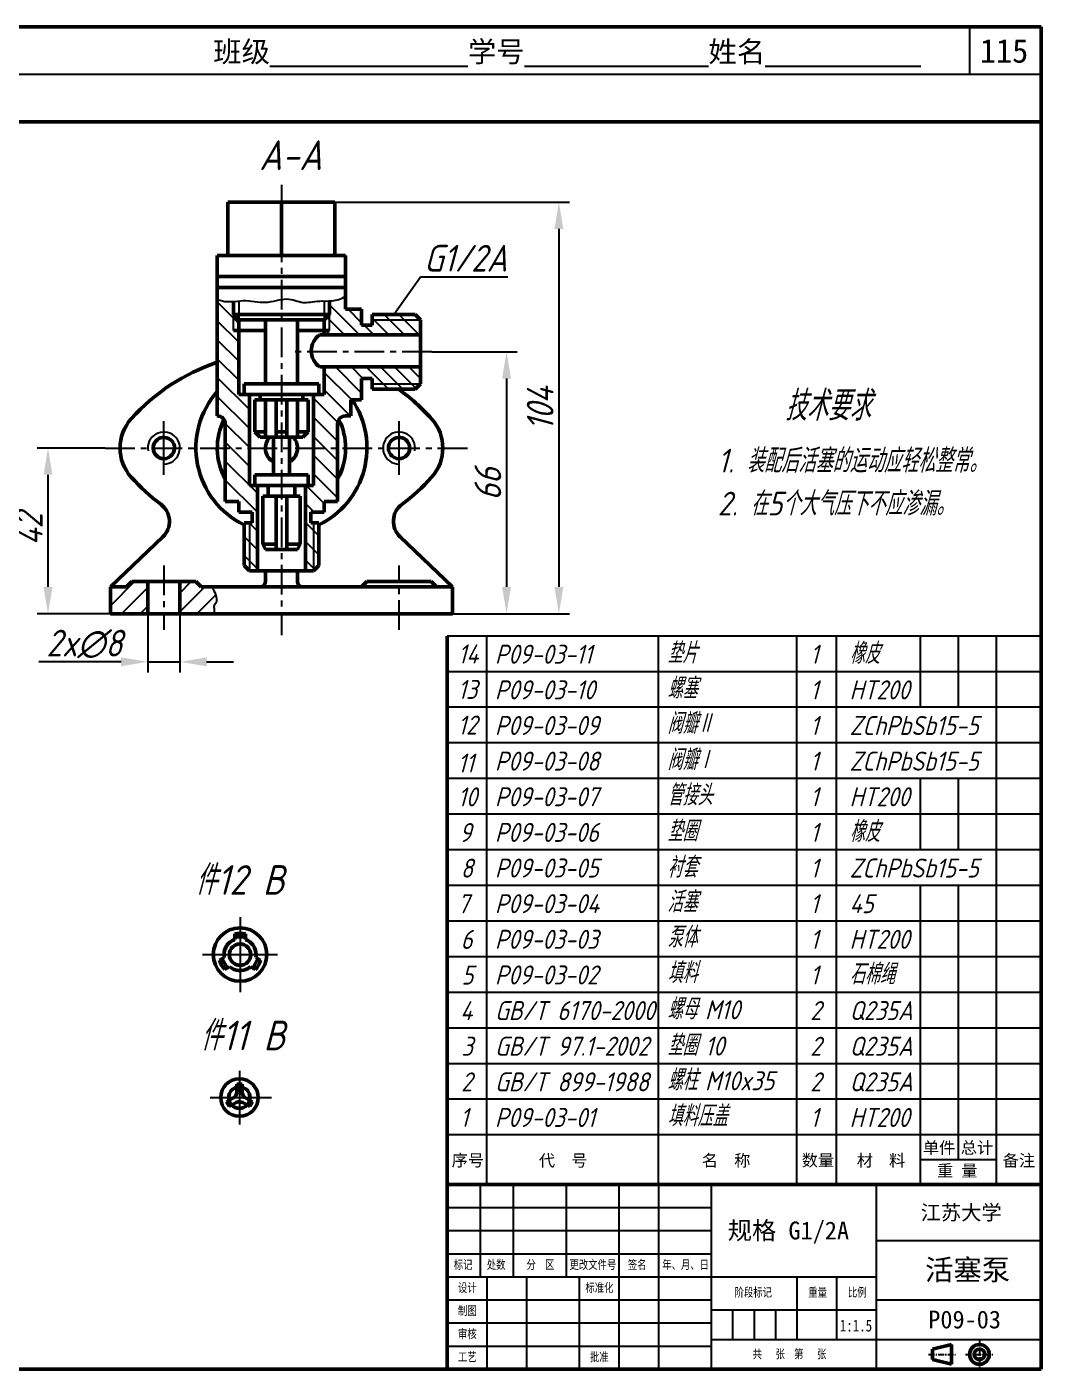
# Model space of a CAD drawing. Header units: millimetres. Extents: x 0 to 322, y 0 to 226.
# Drawn here: x 151.2 to 322, y 0 to 226 of the extents above; entities that cross this region are included whole.
import ezdxf

# ---------------------------------------------------------------- set-up
doc = ezdxf.new("R2010")
doc.units = ezdxf.units.MM
doc.header["$LTSCALE"] = 4
doc.linetypes.add('CENTER', pattern=[2, 1.25, -0.25, 0.25, -0.25])
doc.layers.add('点画线层', color=7, linetype='CENTER')
doc.layers.add('细实线层', color=7, linetype='Continuous')
doc.layers.add('粗实线层', color=7, linetype='Continuous', lineweight=50)
doc.styles.get("Standard").update_dxf_attribs({"font": 'gbeitc.shx', "height": 3.5, "bigfont": 'gbcbig.shx'})
doc.styles.add('宋体', font='SimSun.ttf', dxfattribs={"height": 7})

msp = doc.modelspace()

# ---------------------------------------------------------------- linework, layer by layer
at = {"lineweight": 50}
for p, q in [((322, 226), (0, 226)), ((322, 0), (322, 226)), ((322, 210), (0, 210)), ((222, 31.11), (222, 123.43)), ((322, 31.11), (222, 31.11)), ((222, 31.11), (222, 0)), ((0, 0), (322, 0)), ((322, 0), (222, 0))]:
    msp.add_line(p, q, dxfattribs=at)
for p, q in [((310, 218), (310, 226)), ((322, 218), (0, 218)), ((203.09, 196.49), (242.6, 196.49)), ((240.8, 191.99), (240.8, 131.69)), ((212.99, 177.59), (217.49, 183.89)), ((217.49, 183.89), (232.2, 183.89)), ((186.89, 176.08), (183.29, 179.68)), ((186.89, 179.86), (186.89, 176.69)), ((201.29, 179.84), (201.29, 176.69)), ((207.21, 174.15), (202.19, 179.17)), ((186.89, 172.89), (183.29, 176.49)), ((185.99, 174.89), (185.99, 177.59)), ((204.72, 174.15), (201.87, 177)), ((202.19, 174.89), (202.19, 177.59)), ((207.59, 176.19), (205.31, 178.47)), ((209.39, 176.69), (217.49, 176.69)), ((212.18, 174.15), (209.64, 176.69)), ((214.78, 174.15), (211.43, 177.5)), ((217.27, 174.15), (213.91, 177.52)), ((191.39, 174.76), (191.25, 174.89)), ((202.24, 174.15), (201.29, 175.1)), ((209.63, 174.15), (208.01, 175.77)), ((186.89, 169.71), (183.29, 173.31)), ((186.89, 166.53), (183.29, 170.13)), ((219.4, 171.29), (233.79, 171.29)), ((205.92, 163.19), (201.29, 167.83)), ((207.59, 164.34), (203.18, 168.75)), ((207.82, 166.79), (205.86, 168.75)), ((211.99, 165.11), (208.35, 168.75)), ((214.5, 164.99), (210.74, 168.75)), ((216.58, 165.3), (213.13, 168.75)), ((217.49, 166.78), (215.51, 168.75)), ((188.69, 161.55), (183.29, 166.95)), ((197.07, 165.89), (196.79, 166.18)), ((209.39, 165.89), (217.49, 165.89)), ((231.99, 166.79), (231.99, 131.69)), ((188.69, 158.37), (183.29, 163.77)), ((189.59, 163.12), (189.65, 163.19)), ((203.56, 159.4), (199.49, 163.48)), ((205.65, 160.49), (201.29, 164.86)), ((183.38, 160.49), (183.29, 160.58)), ((204.79, 160.49), (204.89, 160.58)), ((188.69, 155.18), (184.63, 159.24)), ((203.54, 156.24), (199.49, 160.29)), ((199.49, 158.51), (199.56, 158.59)), ((188.69, 152), (184.64, 156.05)), ((191.31, 156.89), (191.39, 156.97)), ((203.52, 152.97), (199.47, 157.02)), ((199.48, 156.92), (199.56, 157)), ((164.39, 155.09), (152.98, 155.09)), ((203.54, 149.86), (199.49, 153.91)), ((190.04, 147.47), (184.64, 152.87)), ((154.78, 150.59), (154.78, 131.69)), ((190.04, 144.29), (184.64, 149.69)), ((203.54, 146.7), (199.49, 150.75)), ((196.88, 146.99), (196.79, 147.08)), ((201.29, 145.77), (198.26, 148.79)), ((199.58, 144.29), (198.14, 145.73)), ((190.04, 141.11), (188.65, 142.49)), ((188.69, 142.49), (188.69, 134.39)), ((200.39, 140.3), (198.14, 142.55)), ((199.49, 142.49), (199.49, 134.39)), ((190.04, 137.92), (187.79, 140.17)), ((200.39, 137.12), (198.14, 139.37)), ((190.04, 134.74), (187.79, 136.99)), ((199.71, 134.61), (198.14, 136.19)), ((165.29, 128.51), (169.36, 132.59)), ((167.15, 127.19), (171.59, 131.63)), ((176.99, 130.67), (178.91, 132.59)), ((176.99, 127.48), (181.19, 131.69)), ((179.87, 127.19), (183.01, 130.33)), ((165.29, 127.19), (152.98, 127.19)), ((170.33, 127.19), (171.59, 128.45)), ((171.59, 127.19), (171.59, 117.29)), ((176.99, 127.19), (176.99, 117.29)), ((222.89, 127.19), (232.52, 127.19)), ((222.89, 127.19), (233.79, 127.19)), ((222.89, 127.19), (242.6, 127.19)), ((322, 123.43), (222, 123.43)), ((167.09, 119.09), (153.22, 119.09)), ((171.59, 119.09), (176.99, 119.09)), ((181.49, 119.09), (185.99, 119.09)), ((322, 117.43), (222, 117.43)), ((322, 111.43), (222, 111.43)), ((322, 105.43), (222, 105.43)), ((322, 99.43), (222, 99.43)), ((322, 93.43), (222, 93.43)), ((322, 87.43), (222, 87.43)), ((322, 81.43), (222, 81.43)), ((322, 75.43), (222, 75.43)), ((180.82, 69.8), (193.42, 69.8)), ((322, 69.43), (222, 69.43)), ((322, 63.43), (222, 63.43)), ((322, 57.43), (222, 57.43)), ((187.02, 50.23), (187.02, 41.19)), ((322, 51.43), (222, 51.43)), ((182.07, 45.73), (192.42, 45.73)), ((322, 45.43), (222, 45.43)), ((322, 39.43), (222, 39.43)), ((314.47, 35.27), (301.68, 35.27)), ((227.56, 31.11), (227.56, 15.56)), ((233.11, 31.11), (233.11, 15.56)), ((242, 31.11), (242, 15.56)), ((250.89, 31.11), (250.89, 0)), ((257.56, 31.11), (257.56, 0)), ((266.44, 31.11), (266.44, 0)), ((294.22, 31.11), (294.22, 0)), ((222, 27.22), (266.44, 27.22)), ((222, 23.33), (266.44, 23.33)), ((294.22, 21.67), (322, 21.67)), ((222, 19.44), (266.44, 19.44)), ((222, 15.56), (294.22, 15.56)), ((228.67, 15.56), (228.67, 0)), ((235.33, 15.56), (235.33, 0)), ((244.22, 15.56), (244.22, 0)), ((280.89, 15.56), (280.89, 5)), ((287.56, 15.56), (287.56, 5)), ((222, 11.67), (266.44, 11.67)), ((294.22, 11.67), (322, 11.67)), ((266.44, 10), (294.22, 10)), ((270.06, 10), (270.06, 5)), ((273.67, 10), (273.67, 5)), ((277.28, 10), (277.28, 5)), ((222, 7.78), (266.44, 7.78)), ((266.44, 5), (322, 5)), ((294.22, 5), (300.2, 5)), ((294.22, 5), (300.2, 5)), ((222, 3.89), (266.44, 3.89))]:
    msp.add_line(p, q)
at = {"ltscale": 0.5}
msp.add_line((187.12, 76.1), (187.12, 63.5), dxfattribs=at)
msp.add_lwpolyline([(183.29, 180.1), (183.93, 179.9), (184.54, 179.78), (185.11, 179.74), (185.66, 179.74), (186.18, 179.78), (186.68, 179.83), (187.17, 179.89), (187.65, 179.92), (188.12, 179.91), (188.6, 179.88), (189.07, 179.83), (189.54, 179.77), (190.01, 179.71), (190.47, 179.66), (190.94, 179.63), (191.41, 179.63), (191.87, 179.67), (192.34, 179.74), (192.8, 179.83), (193.25, 179.93), (193.69, 180.02), (194.13, 180.1), (194.55, 180.16), (194.95, 180.18), (195.34, 180.16), (195.71, 180.1), (196.07, 180.02), (196.41, 179.92), (196.75, 179.82), (197.07, 179.73), (197.39, 179.65), (197.71, 179.6), (198.02, 179.58), (198.33, 179.59), (198.65, 179.62), (198.98, 179.67), (199.33, 179.72), (199.7, 179.77), (200.11, 179.82), (200.54, 179.84), (201.02, 179.85), (201.53, 179.84), (202.06, 179.85), (202.61, 179.89), (203.18, 179.97), (203.75, 180.12), (204.32, 180.34), (204.89, 180.67)])
for centre, start, end in [((174.29, 155.09), 270, 190), ((213.89, 155.09), 350, 270)]:
    msp.add_arc(centre, 2.7, start, end)
msp.add_spline([(182.39, 131.69), (182.99, 130.4), (182.99, 128.91), (182.76, 128.56), (182.76, 127.88), (182.76, 127.42)], degree=3)
for points in [[(240.05, 191.99), (241.55, 191.99), (240.8, 196.49)], [(231.24, 166.79), (232.74, 166.79), (231.99, 171.29)], [(154.03, 150.59), (155.53, 150.59), (154.78, 155.09)], [(154.03, 131.69), (155.53, 131.69), (154.78, 127.19)], [(231.24, 131.69), (232.74, 131.69), (231.99, 127.19)], [(240.05, 131.69), (241.55, 131.69), (240.8, 127.19)], [(167.09, 119.84), (167.09, 118.34), (171.59, 119.09)], [(181.49, 119.84), (181.49, 118.34), (176.99, 119.09)]]:
    msp.add_solid(points)
at = {"layer": '点画线层'}
for p, q in [((194.09, 199.4), (194.09, 123.59)), ((219.4, 171.29), (195.52, 171.29)), ((164.39, 155.09), (225.59, 155.09)), ((174.29, 135.29), (174.29, 124.49)), ((213.89, 124.49), (213.89, 135.29))]:
    msp.add_line(p, q, dxfattribs=at)
at = {"layer": '点画线层', "ltscale": 0.2}
for p, q in [((311.61, 4.82), (311.61, 0.12)), ((303.06, 2.49), (307.56, 2.49)), ((309.28, 2.49), (313.98, 2.49))]:
    msp.add_line(p, q, dxfattribs=at)
at = {"layer": '粗实线层'}
for p, q in [((185.09, 196.49), (203.09, 196.49)), ((185.09, 196.49), (185.09, 187.49)), ((194.09, 187.49), (194.09, 196.49)), ((203.09, 196.49), (203.09, 187.49)), ((183.29, 187.49), (183.29, 160.49)), ((185.09, 187.49), (183.29, 187.49)), ((187.04, 187.49), (185.09, 187.49)), ((186.89, 187.49), (201.29, 187.49)), ((203.09, 187.49), (200.54, 187.49)), ((203.09, 187.49), (204.89, 187.49)), ((204.89, 187.49), (204.89, 178.49)), ((183.29, 183.95), (204.89, 183.95)), ((183.29, 182.14), (204.89, 182.14)), ((185.99, 177.59), (185.99, 179.77)), ((202.19, 177.59), (202.19, 179.86)), ((186.89, 176.69), (185.99, 177.59)), ((185.99, 177.59), (202.19, 177.59)), ((201.29, 176.69), (186.89, 176.69)), ((186.89, 176.69), (186.89, 174.89)), ((191.39, 170.39), (191.39, 176.69)), ((196.79, 176.69), (196.79, 165.89)), ((202.19, 177.59), (201.29, 176.69)), ((201.29, 176.69), (201.29, 174.15)), ((204.89, 178.49), (206.69, 178.49)), ((207.59, 178.49), (205.79, 178.49)), ((207.59, 175.79), (207.59, 178.49)), ((209.38, 176.97), (209.38, 175.75)), ((209.39, 176.69), (209.39, 177.59)), ((209.39, 177.59), (216.59, 177.59)), ((216.59, 177.59), (217.49, 176.69)), ((217.49, 176.69), (217.49, 175.79)), ((191.39, 174.89), (185.99, 174.89)), ((186.89, 174.89), (186.89, 164.09)), ((196.79, 174.89), (202.19, 174.89)), ((200.54, 174.15), (217.49, 174.15)), ((207.59, 175.79), (209.39, 175.79)), ((217.49, 175.79), (217.49, 166.79)), ((191.39, 170.39), (191.39, 165.89)), ((200.54, 168.75), (217.49, 168.75)), ((201.29, 168.75), (201.29, 164.09)), ((191.39, 165.89), (187.79, 165.89)), ((187.79, 165.89), (187.79, 164.09)), ((191.39, 165.89), (196.79, 165.89)), ((196.79, 165.89), (200.39, 165.89)), ((200.39, 165.89), (200.39, 164.09)), ((207.59, 166.79), (207.59, 163.19)), ((209.39, 166.79), (207.59, 166.79)), ((209.38, 166.77), (209.38, 165.03)), ((209.39, 165.89), (209.39, 164.99)), ((209.39, 164.99), (216.59, 164.99)), ((216.59, 164.99), (217.49, 165.89)), ((217.49, 165.89), (217.49, 166.79)), ((186.89, 164.09), (187.79, 164.09)), ((189.59, 164.09), (187.79, 164.09)), ((188.69, 163.19), (188.69, 164.09)), ((188.69, 159.59), (188.69, 163.19)), ((189.59, 164.09), (190.49, 164.09)), ((190.49, 163.19), (189.59, 163.19)), ((189.59, 163.19), (189.59, 157.79)), ((190.49, 164.09), (197.69, 164.09)), ((190.49, 164.09), (190.49, 163.19)), ((190.49, 163.19), (197.69, 163.19)), ((191.39, 163.19), (191.39, 157.79)), ((193.19, 163.19), (193.19, 156.89)), ((194.99, 163.19), (194.99, 156.89)), ((196.79, 163.19), (196.79, 157.79)), ((196.79, 163.19), (196.79, 157.79)), ((198.59, 164.09), (197.69, 164.09)), ((197.69, 164.09), (197.69, 163.19)), ((197.69, 163.19), (198.59, 163.19)), ((198.59, 164.09), (200.39, 164.09)), ((198.59, 163.19), (198.59, 157.79)), ((199.49, 157.79), (199.49, 164.09)), ((201.29, 164.09), (200.39, 164.09)), ((207.59, 163.19), (205.79, 163.19)), ((205.79, 163.19), (205.79, 160.49)), ((204.89, 160.49), (205.79, 160.49)), ((184.64, 159.14), (184.64, 146.54)), ((188.69, 148.79), (188.69, 159.59)), ((203.54, 159.14), (203.54, 146.09)), ((189.59, 157.79), (190.49, 156.89)), ((189.59, 157.79), (191.39, 157.79)), ((190.49, 156.89), (191.39, 156.89)), ((191.39, 156.89), (191.39, 157.79)), ((191.39, 156.89), (192.74, 156.89)), ((192.29, 156.89), (195.89, 156.89)), ((192.74, 156.89), (192.74, 150.59)), ((193.19, 157.79), (194.99, 157.79)), ((196.79, 156.89), (195.44, 156.89)), ((196.79, 156.89), (195.44, 156.89)), ((195.44, 156.89), (195.44, 150.59)), ((198.59, 157.79), (196.79, 157.79)), ((196.79, 156.89), (196.79, 157.79)), ((197.69, 156.89), (196.79, 156.89)), ((198.59, 157.79), (197.69, 156.89)), ((199.49, 157.79), (199.49, 152.39)), ((199.49, 148.79), (199.49, 152.39)), ((189.59, 148.79), (189.59, 150.59)), ((189.59, 150.59), (194.09, 150.59)), ((194.09, 150.59), (198.59, 150.59)), ((198.59, 150.59), (198.59, 148.79)), ((189.14, 148.79), (188.69, 148.79)), ((189.59, 148.79), (189.14, 148.79)), ((190.04, 148.79), (189.59, 148.79)), ((194.09, 148.79), (189.59, 148.79)), ((190.04, 134.39), (190.04, 148.79)), ((191.84, 146.99), (190.94, 146.99)), ((190.94, 146.99), (190.94, 139.79)), ((191.84, 146.99), (191.84, 148.79)), ((193.19, 146.99), (191.84, 146.99)), ((194.09, 146.99), (193.19, 146.99)), ((193.19, 146.99), (193.19, 137.99)), ((198.59, 148.79), (194.09, 148.79)), ((194.09, 146.99), (194.99, 146.99)), ((194.99, 146.99), (194.99, 137.99)), ((194.99, 146.99), (196.34, 146.99)), ((196.34, 146.99), (196.34, 148.79)), ((196.34, 146.99), (197.24, 146.99)), ((197.24, 146.99), (197.24, 139.79)), ((198.14, 134.39), (198.14, 148.79)), ((198.59, 148.79), (199.49, 148.79)), ((184.64, 146.54), (184.64, 146.09)), ((184.64, 146.09), (185.09, 146.09)), ((185.09, 146.09), (186.89, 146.09)), ((186.89, 146.09), (186.89, 144.29)), ((203.09, 146.09), (201.29, 146.09)), ((201.29, 146.09), (201.29, 144.29)), ((203.54, 146.09), (203.09, 146.09)), ((186.89, 144.29), (188.69, 144.29)), ((188.69, 142.49), (187.79, 142.49)), ((187.79, 142.49), (187.79, 135.29)), ((188.69, 144.29), (189.14, 144.29)), ((189.14, 142.49), (188.69, 142.49)), ((189.14, 144.29), (189.14, 142.49)), ((199.49, 144.29), (199.04, 144.29)), ((199.04, 144.29), (199.04, 142.49)), ((199.04, 142.49), (199.49, 142.49)), ((201.29, 144.29), (199.49, 144.29)), ((199.49, 142.49), (200.39, 142.49)), ((200.39, 142.49), (200.39, 135.29)), ((190.94, 139.79), (190.94, 138.89)), ((190.94, 138.89), (191.39, 137.99)), ((193.19, 138.89), (190.94, 138.89)), ((191.39, 137.99), (194.09, 137.99)), ((196.79, 137.99), (194.09, 137.99)), ((194.99, 138.89), (197.24, 138.89)), ((197.24, 138.89), (196.79, 137.99)), ((197.24, 139.79), (197.24, 138.89)), ((187.79, 135.29), (188.69, 134.39)), ((188.69, 134.39), (189.59, 134.39)), ((190.49, 134.39), (188.69, 134.39)), ((190.49, 134.39), (190.04, 134.39)), ((190.49, 134.39), (194.09, 134.39)), ((191.39, 134.39), (191.39, 132.59)), ((194.09, 134.39), (198.59, 134.39)), ((196.79, 134.39), (196.79, 132.59)), ((198.59, 134.39), (198.14, 134.39)), ((199.49, 134.39), (198.59, 134.39)), ((200.39, 135.29), (199.49, 134.39)), ((165.29, 127.19), (165.29, 131.69)), ((167.99, 131.69), (168.89, 132.59)), ((179.69, 132.59), (168.89, 132.59)), ((171.59, 132.59), (171.59, 127.19)), ((176.99, 132.59), (176.99, 127.19)), ((180.59, 131.69), (179.69, 132.59)), ((222.89, 131.69), (180.59, 131.69)), ((207.59, 131.69), (208.49, 132.59)), ((208.49, 132.59), (219.29, 132.59)), ((220.19, 131.69), (219.29, 132.59)), ((222.89, 127.19), (222.89, 131.69)), ((170.33, 127.19), (165.29, 127.19)), ((217.84, 127.19), (170.33, 127.19)), ((217.84, 127.19), (222.89, 127.19)), ((186.22, 72.34), (186.22, 73.28)), ((186.23, 72.78), (188, 72.78)), ((188.02, 72.34), (188.02, 73.28)), ((184.46, 69.31), (183.65, 68.84)), ((184.98, 67.54), (184.09, 69.07)), ((190.14, 69.08), (189.26, 67.54)), ((189.77, 69.31), (190.58, 68.84)), ((185.36, 67.75), (184.55, 67.28)), ((188.87, 67.75), (189.68, 67.28)), ((187.47, 47.98), (186.57, 47.98)), ((186.57, 47.98), (186.57, 46.63)), ((187.47, 46.63), (187.47, 47.98)), ((186.01, 45.67), (184.84, 44.99)), ((189.19, 44.99), (187.91, 45.73)), ((184.84, 44.99), (185.29, 44.21)), ((185.29, 44.21), (186.46, 44.89)), ((187.57, 44.89), (188.74, 44.21)), ((188.74, 44.21), (189.19, 44.99)), ((303.68, 3.39), (306.88, 4.16)), ((303.68, 1.6), (303.68, 3.39)), ((306.88, 0.83), (306.88, 4.16)), ((303.68, 1.6), (306.88, 0.83))]:
    msp.add_line(p, q, dxfattribs=at)
at = {"layer": '粗实线层', "ltscale": 0.5}
for p, q in [((165.29, 131.69), (174.12, 140.13)), ((222.89, 131.69), (214.05, 140.13)), ((165.29, 131.69), (167.99, 131.69))]:
    msp.add_line(p, q, dxfattribs=at)
at = {"layer": '粗实线层'}
for radius in [1.66, 0.896]:
    msp.add_circle((311.61, 2.49), radius, dxfattribs=at)
for centre, radius, start, end in [((202.34, 171.45), 3.24, 123.6901, 236.3099), ((194.09, 155.09), 14.4, 138.5904, 244.0555), ((194.09, 155.09), 14.4, 295.9445, 34.2289), ((183.29, 159.14), 1.35, 0, 90), ((204.89, 159.14), 1.35, 90, 180), ((174.29, 155.09), 7.37, 138.0771, 221.9229), ((194.09, 155.09), 10.8, 153.4109, 208.955), ((194.09, 155.09), 10.8, 0, 25.7029), ((213.89, 155.09), 7.37, 318.0771, 41.9229), ((174.29, 155.09), 1.8, 0, 258), ((194.09, 155.09), 2.7, 137.5586, 240), ((194.09, 155.09), 2.7, 360, 42.0313), ((213.89, 155.09), 1.8, 282, 180), ((174.29, 155.09), 1.8, 258, 0), ((194.09, 155.09), 2.7, 300, 0), ((194.09, 155.09), 10.8, 331.045, 0), ((213.89, 155.09), 1.8, 180, 282), ((190.49, 132.59), 0.9, 270, 0), ((197.69, 132.59), 0.9, 180, 270), ((187.12, 69.8), 4.5, 270, 180), ((187.12, 69.8), 2.7, 109.4712, 180), ((187.12, 69.8), 3.6, 75.5225, 104.4775), ((187.12, 69.8), 2.7, 0, 70.5288), ((187.12, 69.8), 2.7, 60, 70.5288), ((187.12, 69.8), 2.7, 120, 190.5288), ((187.12, 69.8), 1.8, 270, 180), ((187.12, 69.8), 2.7, 349.4712, 60), ((187.12, 69.8), 4.5, 180, 270), ((187.12, 69.8), 3.6, 195.5225, 224.4775), ((187.12, 69.8), 2.7, 180, 190.5288), ((187.12, 69.8), 1.8, 180, 270), ((187.12, 69.8), 3.6, 315.5225, 344.4775), ((187.12, 69.8), 2.7, 229.4712, 300), ((187.12, 69.8), 2.7, 240, 310.5288), ((187.12, 69.8), 2.7, 300, 310.5288), ((187.02, 45.73), 3.15, 270, 180), ((187.02, 45.73), 1.8, 270, 180), ((187.02, 45.73), 1.8, 270, 180), ((187.02, 45.73), 3.15, 180, 270), ((187.02, 45.73), 1.8, 180, 270), ((187.02, 45.73), 1.8, 180, 270), ((184.91, 47.01), 1.74, 309.4943, 347.0857), ((189.18, 46.91), 1.74, 189.4943, 227.0857), ((186.96, 43.26), 1.74, 69.4943, 107.0857)]:
    msp.add_arc(centre, radius, start, end, dxfattribs=at)
at = {"layer": '粗实线层', "ltscale": 0.5}
for centre, radius, start, end in [((194.09, 137.31), 33.98, 108.5321, 138.0771), ((194.09, 137.31), 33.98, 41.9229, 54.5474), ((194.09, 172.87), 33.98, 221.9229, 233.3112), ((194.09, 172.87), 33.98, 306.6888, 318.0771), ((171.63, 142.73), 3.6, 313.6992, 53.3112), ((216.54, 142.73), 3.6, 126.6888, 226.3008)]:
    msp.add_arc(centre, radius, start, end, dxfattribs=at)
at = {"layer": '细实线层'}
for p, q in [((174.29, 150.59), (174.29, 159.59)), ((213.89, 150.59), (213.89, 159.59))]:
    msp.add_line(p, q, dxfattribs=at)
at = {"layer": '细实线层', "color": 0}
for p, q in [((228.67, 31.11), (228.67, 123.43)), ((257.56, 31.11), (257.56, 123.43)), ((280.89, 31.11), (280.89, 123.43)), ((287.56, 31.11), (287.56, 123.43)), ((301.68, 111.43), (301.68, 123.43)), ((308.07, 111.43), (308.07, 123.43)), ((314.47, 31.11), (314.47, 123.43)), ((301.68, 87.43), (301.68, 99.43)), ((308.07, 87.43), (308.07, 99.43)), ((301.68, 31.11), (301.68, 81.43)), ((308.07, 35.27), (308.07, 81.43))]:
    msp.add_line(p, q, dxfattribs=at)

# ---------------------------------------------------------------- texts
at = {"style": '宋体'}
for s, height, p in [('班级%%U              %%U学号%%U             %%U姓名%%U           ', 3.5, (182.61, 220.07)), ('115', 4, (311.67, 219.96)), ('单件', 2, (302.09, 36.29)), ('总计', 2, (308.47, 36.29)), ('序号', 2, (222.75, 34.16)), ('代  号', 2, (237.43, 34.13)), ('名  称', 2, (264.87, 34.13)), ('数量', 2, (281.69, 34.16)), ('材  料', 2, (290.95, 34.13)), ('备注', 2, (315.53, 34.13)), ('重 量', 2, (304.47, 32.42)), ('江苏大学', 2.5, (301.71, 25.12)), ('规格 G1/2A', 3, (269.23, 21.85)), ('活塞泵', 3.5, (302.46, 14.98)), ('P09-03', 3, (302.99, 6.86))]:
    msp.add_text(s, height=height, dxfattribs=at).set_placement(p)
for s, height, p in [('A-A', 5, (190.34, 201.89)), ('G1/2A', 4.5, (218.09, 184.79)), ('技术要求', 5, (278.87, 159.72)), ('1. 装配后活塞的运动应轻松整常。', 4, (267.55, 150.96)), ('2. 在5个大气压下不应渗漏。', 4, (267.55, 143.73)), ('2x∅8', 4.5, (154.51, 119.99)), ('件12 B', 5, (179.58, 79.86)), ('件11 B', 5, (180.48, 53.68))]:
    msp.add_text(s, height=height).set_placement(p)
for s, height, rotation, p in [('104', 4.5, 90, (239.9, 158)), ('66', 4.5, 90, (231.09, 146.24)), ('42', 4.5, 90, (153.88, 138.66)), ('垫片', 3.5, 360, (259.06, 118.85)), ('橡皮', 3.5, 360, (289.75, 118.77)), ('14', 3.2, 360, (223.83, 118.82)), ('P09-03-11', 3.2, 360, (230.04, 118.77)), ('1', 3.2, 360, (283.12, 118.77)), ('13', 3.2, 360, (223.79, 112.84)), ('P09-03-10', 3.2, 360, (230.04, 112.77)), ('螺塞', 3.5, 360, (259.06, 112.91)), ('1', 3.2, 360, (283.12, 112.77)), ('HT200', 3.2, 360, (289.75, 112.77)), ('阀瓣Ⅱ', 3.5, 360, (259.06, 106.98)), ('12', 3.2, 360, (223.79, 106.84)), ('P09-03-09', 3.2, 360, (230.04, 106.77)), ('1', 3.2, 360, (283.12, 106.77)), ('ZChPbSb15-5', 3.2, 360, (289.75, 106.77)), ('P09-03-08', 3.2, 360, (230.04, 100.77)), ('阀瓣Ⅰ', 3.5, 360, (259.06, 100.86)), ('1', 3.2, 360, (283.12, 100.77)), ('ZChPbSb15-5', 3.2, 360, (289.75, 100.77)), ('11', 3.2, 360, (223.76, 100.45)), ('10', 3.2, 360, (223.79, 94.75)), ('P09-03-07', 3.2, 360, (230.04, 94.77)), ('管接头', 3.5, 360, (259.06, 94.93)), ('1', 3.2, 360, (283.12, 94.77)), ('HT200', 3.2, 360, (289.75, 94.77)), ('垫圈', 3.5, 360, (259.06, 88.84)), ('9', 3.2, 360, (224.05, 88.75)), ('P09-03-06', 3.2, 360, (230.04, 88.77)), ('1', 3.2, 360, (283.12, 88.77)), ('橡皮', 3.5, 360, (289.75, 88.77)), ('8', 3.2, 360, (224.27, 82.75)), ('P09-03-05', 3.2, 360, (230.04, 82.77)), ('衬套', 3.5, 360, (259.06, 82.76)), ('1', 3.2, 360, (283.12, 82.77)), ('ZChPbSb15-5', 3.2, 360, (289.75, 82.77)), ('7', 3.2, 360, (223.76, 76.75)), ('P09-03-04', 3.2, 360, (230.04, 76.77)), ('活塞', 3.5, 360, (259.06, 76.93)), ('1', 3.2, 360, (283.12, 76.77)), ('45', 3.2, 360, (289.75, 76.77)), ('泵体', 3.5, 360, (259.06, 71)), ('6', 3.2, 360, (224.27, 70.75)), ('P09-03-03', 3.2, 360, (230.04, 70.77)), ('1', 3.2, 360, (283.12, 70.77)), ('HT200', 3.2, 360, (289.75, 70.77)), ('5', 3.2, 360, (224.41, 64.75)), ('P09-03-02', 3.2, 360, (230.04, 64.77)), ('填料', 3.5, 360, (259.06, 65)), ('1', 3.2, 360, (283.12, 64.77)), ('石棉绳', 3.5, 360, (289.75, 64.77)), ('4', 3.2, 360, (224.19, 58.75)), ('GB/T 6170-2000', 3.2, 360, (230.04, 58.77)), ('螺母', 3.5, 360, (259.06, 58.91)), ('M10', 3.2, 360, (265.41, 58.91)), ('2', 3.2, 360, (283.12, 58.77)), ('Q235A', 3.2, 360, (289.75, 58.77)), ('垫圈', 3.5, 360, (259.06, 52.8)), ('3', 3.2, 360, (224.41, 52.77)), ('GB/T 97.1-2002', 3.2, 360, (230.04, 52.77)), ('10', 3.2, 360, (265.41, 52.8)), ('2', 3.2, 360, (283.12, 52.77)), ('Q235A', 3.2, 360, (289.75, 52.77)), ('2', 3.2, 360, (224.34, 46.77)), ('GB/T 899-1988', 3.2, 360, (230.04, 46.77)), ('螺柱', 3.5, 360, (259.06, 46.95)), ('M10x35', 3.2, 360, (265.41, 46.95)), ('2', 3.2, 360, (283.12, 46.77)), ('Q235A', 3.2, 360, (289.75, 46.77)), ('1', 3.2, 360, (224.17, 40.77)), ('P09-03-01', 3.2, 360, (230.04, 40.77)), ('填料压盖', 3.5, 360, (259.06, 40.89)), ('1', 3.2, 360, (283.12, 40.77)), ('HT200', 3.2, 360, (289.75, 40.77))]:
    msp.add_text(s, height=height, rotation=rotation).set_placement(p)
for s, height, width, p in [('标记', 1.5, 0.75, (223.11, 16.86)), ('处数', 1.5, 0.75, (228.66, 16.86)), ('分  区', 1.5, 0.75, (235.35, 16.86)), ('更改文件号', 1.5, 0.75, (242.59, 16.86)), ('签名', 1.5, 0.75, (252.41, 16.86)), ('年、月、日', 1.5, 0.75, (258.21, 16.86)), ('设计', 1.5, 0.75, (223.81, 12.98)), ('标准化', 1.5, 0.75, (245.27, 12.98)), ('阶段标记', 1.5, 0.75, (270.38, 12.2)), ('重量', 1.5, 0.75, (282.79, 12.2)), ('比例', 1.5, 0.75, (289.46, 12.2)), ('制图', 1.5, 0.75, (223.81, 9.09)), ('审核', 1.5, 0.75, (223.81, 5.2)), ('1:1.5', 2, 0.8, (288.1, 6.34)), ('工艺', 1.5, 0.75, (223.81, 1.31)), ('批准', 1.5, 0.75, (246.03, 1.31)), ('共   张  第   张', 1.5, 0.75, (273.42, 1.82))]:
    msp.add_text(s, height=height, dxfattribs=dict(at, width=width)).set_placement(p)

doc.saveas('drawing.dxf')
